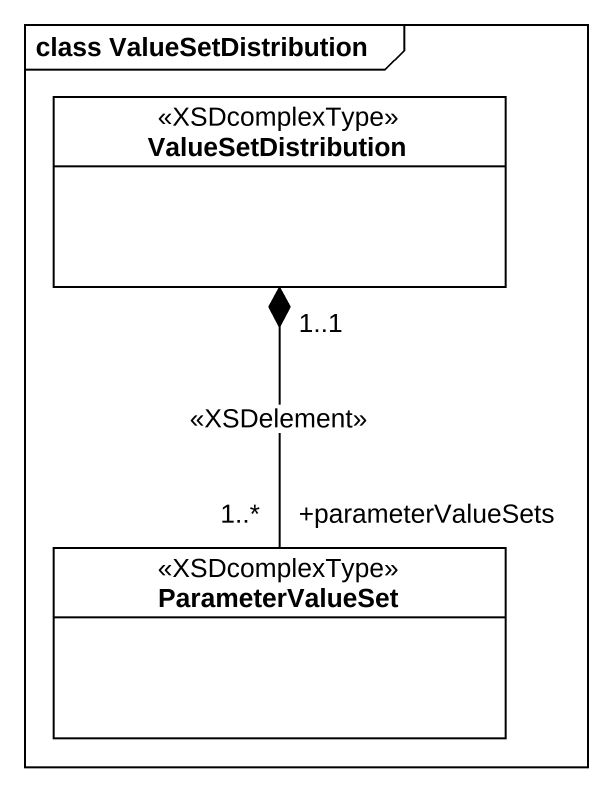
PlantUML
@startuml
mainframe class ValueSetDistribution
hide circle
hide empty members
class ValueSetDistribution <<XSDcomplexType>>
class ParameterValueSet <<XSDcomplexType>>
ValueSetDistribution "1..1" *-- "+parameterValueSets\n1..*" ParameterValueSet : <<XSDelement>>
@enduml
